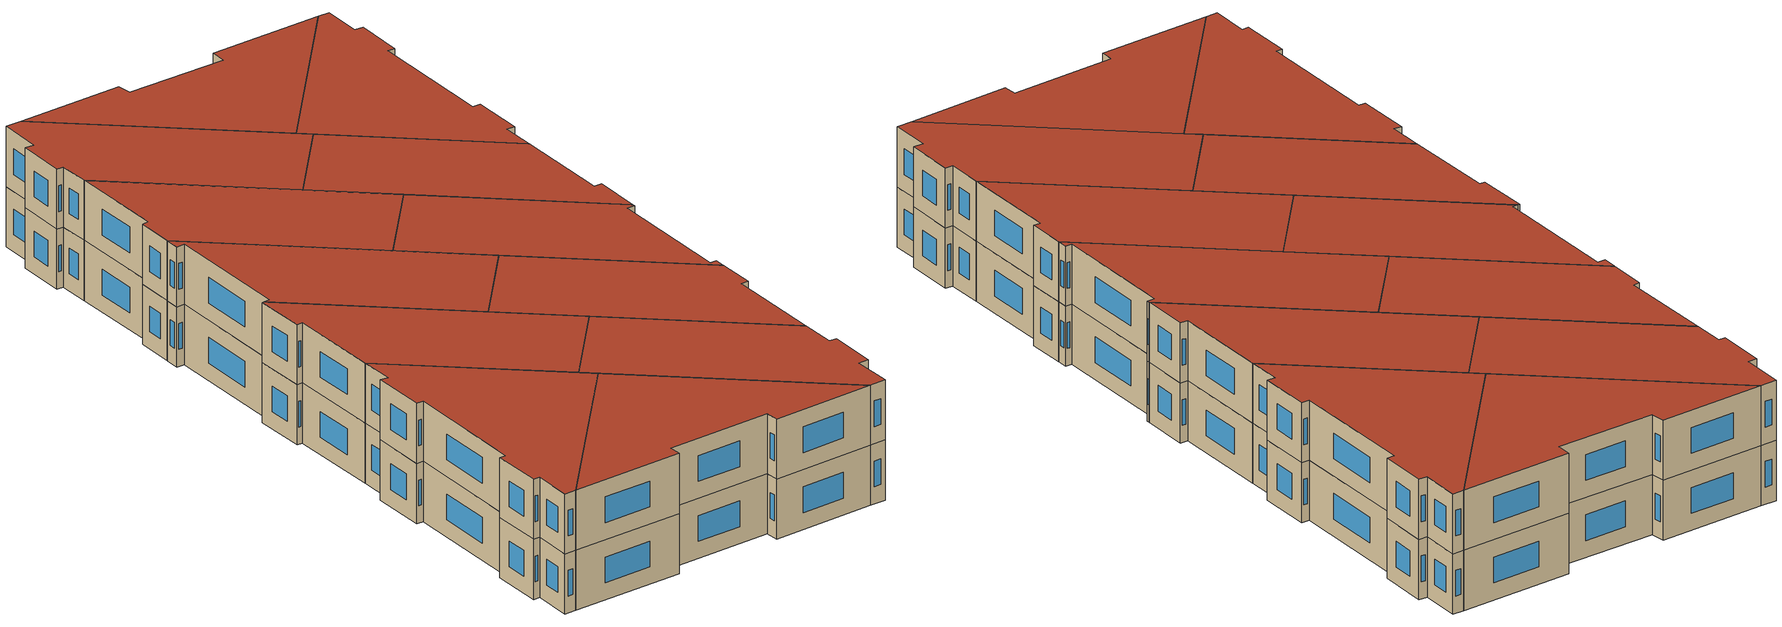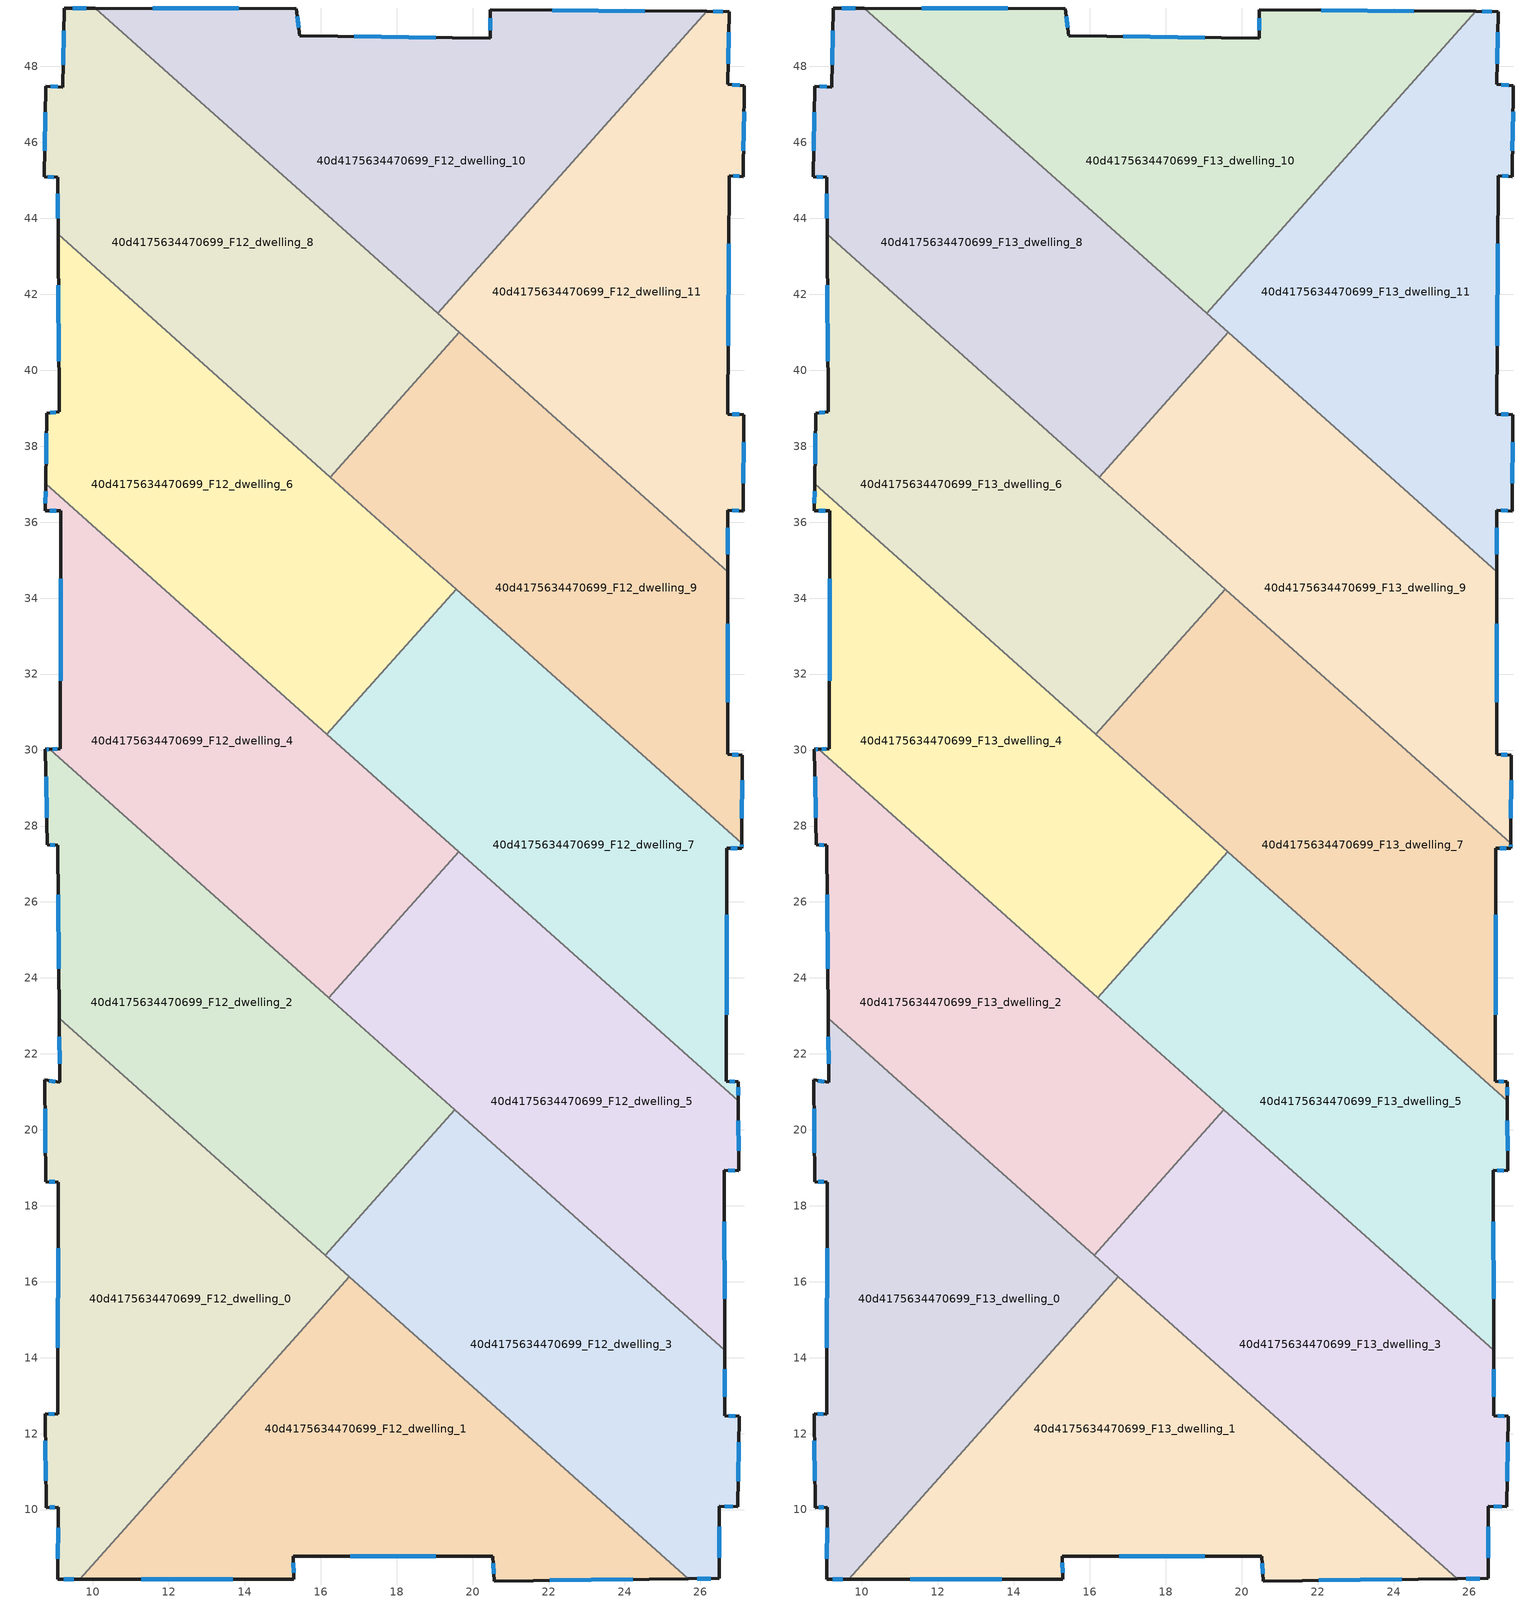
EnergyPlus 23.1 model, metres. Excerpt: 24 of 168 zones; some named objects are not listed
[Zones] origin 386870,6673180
40d4175634470699_F12_dwelling_0
 floor to 40d4175634470699_F11_dwelling_0 (EU_floor_Construction): 16.76,16.13 9.66,8.16 9.07,8.16 9.09,10.06 8.77,10.05 8.74,12.52 9.07,12.51 9.09,18.62 8.76,18.63 8.73,21.32 9.13,21.25 9.11,22.93 z36
 wall outside (EU_wall_Construction): 9.11,22.93 9.13,21.25 8.73,21.32 8.76,18.63 9.09,18.62 9.07,12.51 8.74,12.52 8.77,10.05 9.09,10.06 9.07,8.16 9.66,8.16 z36:39
 wall to 40d4175634470699_F12_dwelling_1 (EU_wall_Construction): 9.66,8.16 16.76,16.13 z36:39
 wall to 40d4175634470699_F12_dwelling_2 (EU_wall_Construction): 16.12,16.7 9.11,22.93 z36:39
 wall to 40d4175634470699_F12_dwelling_3 (EU_wall_Construction): 16.75,16.13 16.12,16.7 z36:39
 window (EU_Window_Construction): 8.75,11.82 8.76,10.76 / 8.98,12.51 8.84,12.52 / 9.08,16.88 9.08,14.26 / 8.85,18.63 8.99,18.63 / 8.74,20.55 8.75,19.4 / 9.01,21.27 8.85,21.3 / 9.12,22.45 9.12,21.73 / 9.24,8.16 9.49,8.16 / 9.08,9.52 9.07,8.7 / 8.86,10.05 9,10.06 z36.86:38.14
40d4175634470699_F12_dwelling_1
 floor to 40d4175634470699_F11_dwelling_1 (EU_floor_Construction): 25.68,8.18 20.56,8.12 20.53,8.77 15.27,8.77 15.29,8.16 9.66,8.16 16.76,16.13 z36
 wall outside (EU_wall_Construction): 9.66,8.16 15.29,8.16 15.27,8.77 20.53,8.77 20.56,8.12 25.68,8.18 z36:39
 wall to 40d4175634470699_F12_dwelling_3 (EU_wall_Construction): 25.68,8.18 16.76,16.13 z36:39
 window (EU_Window_Construction): 11.27,8.16 13.68,8.16 / 22.02,8.14 24.22,8.16 / 20.54,8.58 20.56,8.3 / 16.78,8.77 19.03,8.77 / 15.29,8.33 15.28,8.6 z36.86:38.14
40d4175634470699_F12_dwelling_10
 floor to 40d4175634470699_F11_dwelling_10 (EU_floor_Construction): 26.16,49.45 19.08,41.5 10.06,49.54 15.35,49.53 15.45,48.81 20.46,48.74 20.47,49.49 z36
 wall outside (EU_wall_Construction): 26.16,49.45 20.47,49.49 20.46,48.74 15.45,48.81 15.35,49.53 10.06,49.54 z36:39
 wall to 40d4175634470699_F12_dwelling_11 (EU_wall_Construction): 19.08,41.5 26.16,49.45 z36:39
 wall to 40d4175634470699_F12_dwelling_8 (EU_wall_Construction): 10.06,49.54 19.08,41.5 z36:39
 window (EU_Window_Construction): 13.84,49.53 11.57,49.53 / 15.42,49.02 15.38,49.32 / 19.03,48.76 16.88,48.79 / 20.47,49.28 20.46,48.95 / 24.54,49.46 22.1,49.48 z36.86:38.14
40d4175634470699_F12_dwelling_11
 floor to 40d4175634470699_F11_dwelling_11 (EU_floor_Construction): 26.76,49.45 26.71,47.53 27.16,47.49 27.12,45.1 26.76,45.12 26.72,38.85 27.14,38.83 27.13,36.29 26.72,36.32 26.72,34.7 19.08,41.5 26.16,49.45 z36
 wall outside (EU_wall_Construction): 26.72,34.7 26.72,36.32 27.13,36.29 27.14,38.83 26.72,38.85 26.76,45.12 27.12,45.1 27.16,47.49 26.71,47.53 26.76,49.45 26.16,49.45 z36:39
 wall to 40d4175634470699_F12_dwelling_9 (EU_wall_Construction): 19.65,41 26.72,34.7 z36:39
 wall to 40d4175634470699_F12_dwelling_8 (EU_wall_Construction): 19.08,41.5 19.65,41 z36:39
 window (EU_Window_Construction): 27.13,45.78 27.15,46.81 / 26.86,45.12 27.02,45.11 / 26.73,40.64 26.75,43.33 / 27.02,38.84 26.84,38.84 / 27.13,37.02 27.14,38.11 / 26.84,36.31 27.01,36.3 / 26.72,35.16 26.72,35.85 / 26.59,49.45 26.33,49.45 / 26.73,48.07 26.74,48.9 / 27.03,47.5 26.84,47.52 z36.86:38.14
40d4175634470699_F12_dwelling_2
 floor to 40d4175634470699_F11_dwelling_2 (EU_floor_Construction): 19.53,20.52 16.12,16.7 9.11,22.93 9.07,27.5 8.8,27.5 8.75,30.02 8.86,30.02 z36
 wall outside (EU_wall_Construction): 8.86,30.02 8.75,30.02 8.8,27.5 9.07,27.5 9.11,22.93 z36:39
 wall to 40d4175634470699_F12_dwelling_3 (EU_wall_Construction): 16.12,16.7 19.53,20.52 z36:39
 wall to 40d4175634470699_F12_dwelling_4 (EU_wall_Construction): 16.21,23.48 8.86,30.02 z36:39
 wall to 40d4175634470699_F12_dwelling_5 (EU_wall_Construction): 19.53,20.52 16.21,23.48 z36:39
 window (EU_Window_Construction): 8.77,29.3 8.79,28.22 / 8.83,30.02 8.78,30.02 / 9.08,26.19 9.1,24.24 / 8.88,27.5 8.99,27.5 z36.86:38.14
40d4175634470699_F12_dwelling_3
 floor to 40d4175634470699_F11_dwelling_3 (EU_floor_Construction): 26.64,14.19 26.64,12.48 27.02,12.45 26.99,10.07 26.49,10.09 26.5,8.19 25.68,8.18 16.12,16.7 19.53,20.52 z36
 wall outside (EU_wall_Construction): 25.68,8.18 26.5,8.19 26.49,10.09 26.99,10.07 27.02,12.45 26.64,12.48 26.64,14.19 z36:39
 wall to 40d4175634470699_F12_dwelling_5 (EU_wall_Construction): 26.64,14.19 19.53,20.52 z36:39
 window (EU_Window_Construction): 26.5,8.73 26.49,9.55 / 25.91,8.18 26.26,8.18 / 26.64,12.97 26.64,13.7 / 26.91,12.46 26.75,12.47 / 27,10.75 27.01,11.77 / 26.63,10.09 26.85,10.08 z36.86:38.14
40d4175634470699_F12_dwelling_4
 floor to 40d4175634470699_F11_dwelling_4 (EU_floor_Construction): 19.64,27.32 16.21,23.48 8.86,30.02 9.15,30.03 9.15,36.3 8.75,36.3 8.76,37.01 z36
 wall outside (EU_wall_Construction): 8.76,37.01 8.75,36.3 9.15,36.3 9.15,30.03 8.86,30.02 z36:39
 wall to 40d4175634470699_F12_dwelling_5 (EU_wall_Construction): 16.21,23.48 19.64,27.32 z36:39
 wall to 40d4175634470699_F12_dwelling_6 (EU_wall_Construction): 16.16,30.42 8.76,37.01 z36:39
 wall to 40d4175634470699_F12_dwelling_7 (EU_wall_Construction): 19.64,27.32 16.16,30.42 z36:39
 window (EU_Window_Construction): 8.86,36.3 9.04,36.3 / 8.75,36.81 8.75,36.5 / 9.07,30.03 8.95,30.03 / 9.15,34.51 9.15,31.82 z36.86:38.14
40d4175634470699_F12_dwelling_5
 floor to 40d4175634470699_F11_dwelling_5 (EU_floor_Construction): 26.99,20.76 27.01,18.92 26.63,18.93 26.64,14.19 16.21,23.48 19.64,27.32 z36
 wall outside (EU_wall_Construction): 26.64,14.19 26.63,18.93 27.01,18.92 26.99,20.76 z36:39
 wall to 40d4175634470699_F12_dwelling_7 (EU_wall_Construction): 26.99,20.76 19.64,27.32 z36:39
 window (EU_Window_Construction): 27,19.45 27,20.24 / 26.74,18.93 26.9,18.93 / 26.63,15.55 26.63,17.58 z36.86:38.14
40d4175634470699_F12_dwelling_6
 floor to 40d4175634470699_F11_dwelling_6 (EU_floor_Construction): 19.56,34.24 16.16,30.42 8.76,37.01 8.78,38.87 9.12,38.91 9.08,43.58 z36
 wall outside (EU_wall_Construction): 9.08,43.58 9.12,38.91 8.78,38.87 8.76,37.01 z36:39
 wall to 40d4175634470699_F12_dwelling_7 (EU_wall_Construction): 16.16,30.42 19.56,34.24 z36:39
 wall to 40d4175634470699_F12_dwelling_8 (EU_wall_Construction): 16.26,37.19 9.08,43.58 z36:39
 wall to 40d4175634470699_F12_dwelling_9 (EU_wall_Construction): 19.56,34.24 16.26,37.19 z36:39
 window (EU_Window_Construction): 9.09,42.24 9.11,40.24 / 8.78,38.34 8.77,37.54 / 9.02,38.89 8.88,38.88 z36.86:38.14
40d4175634470699_F12_dwelling_7
 floor to 40d4175634470699_F11_dwelling_7 (EU_floor_Construction): 27.08,27.54 27.08,27.41 26.69,27.41 26.68,21.28 26.99,21.26 26.99,20.76 16.16,30.42 19.56,34.24 z36
 wall outside (EU_wall_Construction): 26.99,20.76 26.99,21.26 26.68,21.28 26.69,27.41 27.08,27.41 27.08,27.54 z36:39
 wall to 40d4175634470699_F12_dwelling_9 (EU_wall_Construction): 27.08,27.54 19.56,34.24 z36:39
 window (EU_Window_Construction): 26.99,20.91 26.99,21.12 / 27.08,27.45 27.08,27.5 / 26.8,27.41 26.97,27.41 / 26.69,23.03 26.69,25.66 / 26.9,21.27 26.77,21.28 z36.86:38.14
40d4175634470699_F12_dwelling_8
 floor to 40d4175634470699_F11_dwelling_8 (EU_floor_Construction): 19.65,41 16.26,37.19 9.08,43.58 9.07,45.08 8.72,45.09 8.76,47.48 9.21,47.46 9.24,49.54 10.06,49.54 z36
 wall outside (EU_wall_Construction): 10.06,49.54 9.24,49.54 9.21,47.46 8.76,47.48 8.72,45.09 9.07,45.08 9.08,43.58 z36:39
 wall to 40d4175634470699_F12_dwelling_9 (EU_wall_Construction): 16.26,37.19 19.65,41 z36:39
 window (EU_Window_Construction): 8.75,46.8 8.73,45.78 / 9.08,47.46 8.89,47.48 / 9.23,48.94 9.22,48.05 / 9.83,49.54 9.48,49.54 / 9.08,44.65 9.08,44.01 / 8.82,45.09 8.97,45.09 z36.86:38.14
40d4175634470699_F12_dwelling_9
 floor to 40d4175634470699_F11_dwelling_9 (EU_floor_Construction): 26.72,34.7 26.72,29.89 27.1,29.86 27.08,27.54 16.26,37.19 19.65,41 z36
 wall outside (EU_wall_Construction): 27.08,27.54 27.1,29.86 26.72,29.89 26.72,34.7 z36:39
 window (EU_Window_Construction): 26.72,31.26 26.72,33.32 / 26.99,29.87 26.83,29.88 / 27.09,28.2 27.1,29.2 z36.86:38.14
40d4175634470699_F13_dwelling_0
 floor to 40d4175634470699_F12_dwelling_0 (EU_floor_Construction): 16.76,16.13 9.66,8.16 9.07,8.16 9.09,10.06 8.77,10.05 8.74,12.52 9.07,12.51 9.09,18.62 8.76,18.63 8.73,21.32 9.13,21.25 9.11,22.93 z39
 wall outside (EU_wall_Construction): 9.11,22.93 9.13,21.25 8.73,21.32 8.76,18.63 9.09,18.62 9.07,12.51 8.74,12.52 8.77,10.05 9.09,10.06 9.07,8.16 9.66,8.16 z39:42
 wall to 40d4175634470699_F13_dwelling_1 (EU_wall_Construction): 9.66,8.16 16.76,16.13 z39:42
 wall to 40d4175634470699_F13_dwelling_2 (EU_wall_Construction): 16.12,16.7 9.11,22.93 z39:42
 wall to 40d4175634470699_F13_dwelling_3 (EU_wall_Construction): 16.75,16.13 16.12,16.7 z39:42
 window (EU_Window_Construction): 8.75,11.82 8.76,10.76 / 8.98,12.51 8.84,12.52 / 9.08,16.88 9.08,14.26 / 8.85,18.63 8.99,18.63 / 8.74,20.55 8.75,19.4 / 9.01,21.27 8.85,21.3 / 9.12,22.45 9.12,21.73 / 9.24,8.16 9.49,8.16 / 9.08,9.52 9.07,8.7 / 8.86,10.05 9,10.06 z39.86:41.14
 roof outside (EU_roof_Construction): 9.66,8.16 16.76,16.13 9.11,22.93 9.13,21.25 8.73,21.32 8.76,18.63 9.09,18.62 9.07,12.51 8.74,12.52 8.77,10.05 9.09,10.06 9.07,8.16 z42
40d4175634470699_F13_dwelling_1
 floor to 40d4175634470699_F12_dwelling_1 (EU_floor_Construction): 25.68,8.18 20.56,8.12 20.53,8.77 15.27,8.77 15.29,8.16 9.66,8.16 16.76,16.13 z39
 wall outside (EU_wall_Construction): 9.66,8.16 15.29,8.16 15.27,8.77 20.53,8.77 20.56,8.12 25.68,8.18 z39:42
 wall to 40d4175634470699_F13_dwelling_3 (EU_wall_Construction): 25.68,8.18 16.76,16.13 z39:42
 window (EU_Window_Construction): 11.27,8.16 13.68,8.16 / 22.02,8.14 24.22,8.16 / 20.54,8.58 20.56,8.3 / 16.78,8.77 19.03,8.77 / 15.29,8.33 15.28,8.6 z39.86:41.14
 roof outside (EU_roof_Construction): 25.68,8.18 16.76,16.13 9.66,8.16 15.29,8.16 15.27,8.77 20.53,8.77 20.56,8.12 z42
40d4175634470699_F13_dwelling_10
 floor to 40d4175634470699_F12_dwelling_10 (EU_floor_Construction): 26.16,49.45 19.08,41.5 10.06,49.54 15.35,49.53 15.45,48.81 20.46,48.74 20.47,49.49 z39
 wall outside (EU_wall_Construction): 26.16,49.45 20.47,49.49 20.46,48.74 15.45,48.81 15.35,49.53 10.06,49.54 z39:42
 wall to 40d4175634470699_F13_dwelling_11 (EU_wall_Construction): 19.08,41.5 26.16,49.45 z39:42
 wall to 40d4175634470699_F13_dwelling_8 (EU_wall_Construction): 10.06,49.54 19.08,41.5 z39:42
 window (EU_Window_Construction): 13.84,49.53 11.57,49.53 / 15.42,49.02 15.38,49.32 / 19.03,48.76 16.88,48.79 / 20.47,49.28 20.46,48.95 / 24.54,49.46 22.1,49.48 z39.86:41.14
 roof outside (EU_roof_Construction): 19.08,41.5 26.16,49.45 20.47,49.49 20.46,48.74 15.45,48.81 15.35,49.53 10.06,49.54 z42
40d4175634470699_F13_dwelling_11
 floor to 40d4175634470699_F12_dwelling_11 (EU_floor_Construction): 26.76,49.45 26.71,47.53 27.16,47.49 27.12,45.1 26.76,45.12 26.72,38.85 27.14,38.83 27.13,36.29 26.72,36.32 26.72,34.7 19.08,41.5 26.16,49.45 z39
 wall outside (EU_wall_Construction): 26.72,34.7 26.72,36.32 27.13,36.29 27.14,38.83 26.72,38.85 26.76,45.12 27.12,45.1 27.16,47.49 26.71,47.53 26.76,49.45 26.16,49.45 z39:42
 wall to 40d4175634470699_F13_dwelling_9 (EU_wall_Construction): 19.65,41 26.72,34.7 z39:42
 wall to 40d4175634470699_F13_dwelling_8 (EU_wall_Construction): 19.08,41.5 19.65,41 z39:42
 window (EU_Window_Construction): 27.13,45.78 27.15,46.81 / 26.86,45.12 27.02,45.11 / 26.73,40.64 26.75,43.33 / 27.02,38.84 26.84,38.84 / 27.13,37.02 27.14,38.11 / 26.84,36.31 27.01,36.3 / 26.72,35.16 26.72,35.85 / 26.59,49.45 26.33,49.45 / 26.73,48.07 26.74,48.9 / 27.03,47.5 26.84,47.52 z39.86:41.14
 roof outside (EU_roof_Construction): 26.72,34.7 26.72,36.32 27.13,36.29 27.14,38.83 26.72,38.85 26.76,45.12 27.12,45.1 27.16,47.49 26.71,47.53 26.76,49.45 26.16,49.45 19.08,41.5 z42
40d4175634470699_F13_dwelling_2
 floor to 40d4175634470699_F12_dwelling_2 (EU_floor_Construction): 19.53,20.52 16.12,16.7 9.11,22.93 9.07,27.5 8.8,27.5 8.75,30.02 8.86,30.02 z39
 wall outside (EU_wall_Construction): 8.86,30.02 8.75,30.02 8.8,27.5 9.07,27.5 9.11,22.93 z39:42
 wall to 40d4175634470699_F13_dwelling_3 (EU_wall_Construction): 16.12,16.7 19.53,20.52 z39:42
 wall to 40d4175634470699_F13_dwelling_4 (EU_wall_Construction): 16.21,23.48 8.86,30.02 z39:42
 wall to 40d4175634470699_F13_dwelling_5 (EU_wall_Construction): 19.53,20.52 16.21,23.48 z39:42
 window (EU_Window_Construction): 8.77,29.3 8.79,28.22 / 8.83,30.02 8.78,30.02 / 9.08,26.19 9.1,24.24 / 8.88,27.5 8.99,27.5 z39.86:41.14
 roof outside (EU_roof_Construction): 16.12,16.7 19.53,20.52 8.86,30.02 8.75,30.02 8.8,27.5 9.07,27.5 9.11,22.93 z42
40d4175634470699_F13_dwelling_3
 floor to 40d4175634470699_F12_dwelling_3 (EU_floor_Construction): 26.64,14.19 26.64,12.48 27.02,12.45 26.99,10.07 26.49,10.09 26.5,8.19 25.68,8.18 16.12,16.7 19.53,20.52 z39
 wall outside (EU_wall_Construction): 25.68,8.18 26.5,8.19 26.49,10.09 26.99,10.07 27.02,12.45 26.64,12.48 26.64,14.19 z39:42
 wall to 40d4175634470699_F13_dwelling_5 (EU_wall_Construction): 26.64,14.19 19.53,20.52 z39:42
 window (EU_Window_Construction): 26.5,8.73 26.49,9.55 / 25.91,8.18 26.26,8.18 / 26.64,12.97 26.64,13.7 / 26.91,12.46 26.75,12.47 / 27,10.75 27.01,11.77 / 26.63,10.09 26.85,10.08 z39.86:41.14
 roof outside (EU_roof_Construction): 26.5,8.19 26.49,10.09 26.99,10.07 27.02,12.45 26.64,12.48 26.64,14.19 19.53,20.52 16.12,16.7 25.68,8.18 z42
40d4175634470699_F13_dwelling_4
 floor to 40d4175634470699_F12_dwelling_4 (EU_floor_Construction): 19.64,27.32 16.21,23.48 8.86,30.02 9.15,30.03 9.15,36.3 8.75,36.3 8.76,37.01 z39
 wall outside (EU_wall_Construction): 8.76,37.01 8.75,36.3 9.15,36.3 9.15,30.03 8.86,30.02 z39:42
 wall to 40d4175634470699_F13_dwelling_5 (EU_wall_Construction): 16.21,23.48 19.64,27.32 z39:42
 wall to 40d4175634470699_F13_dwelling_6 (EU_wall_Construction): 16.16,30.42 8.76,37.01 z39:42
 wall to 40d4175634470699_F13_dwelling_7 (EU_wall_Construction): 19.64,27.32 16.16,30.42 z39:42
 window (EU_Window_Construction): 8.86,36.3 9.04,36.3 / 8.75,36.81 8.75,36.5 / 9.07,30.03 8.95,30.03 / 9.15,34.51 9.15,31.82 z39.86:41.14
 roof outside (EU_roof_Construction): 16.21,23.48 19.64,27.32 8.76,37.01 8.75,36.3 9.15,36.3 9.15,30.03 8.86,30.02 z42
40d4175634470699_F13_dwelling_5
 floor to 40d4175634470699_F12_dwelling_5 (EU_floor_Construction): 26.99,20.76 27.01,18.92 26.63,18.93 26.64,14.19 16.21,23.48 19.64,27.32 z39
 wall outside (EU_wall_Construction): 26.64,14.19 26.63,18.93 27.01,18.92 26.99,20.76 z39:42
 wall to 40d4175634470699_F13_dwelling_7 (EU_wall_Construction): 26.99,20.76 19.64,27.32 z39:42
 window (EU_Window_Construction): 27,19.45 27,20.24 / 26.74,18.93 26.9,18.93 / 26.63,15.55 26.63,17.58 z39.86:41.14
 roof outside (EU_roof_Construction): 26.64,14.19 26.63,18.93 27.01,18.92 26.99,20.76 19.64,27.32 16.21,23.48 z42
40d4175634470699_F13_dwelling_6
 floor to 40d4175634470699_F12_dwelling_6 (EU_floor_Construction): 19.56,34.24 16.16,30.42 8.76,37.01 8.78,38.87 9.12,38.91 9.08,43.58 z39
 wall outside (EU_wall_Construction): 9.08,43.58 9.12,38.91 8.78,38.87 8.76,37.01 z39:42
 wall to 40d4175634470699_F13_dwelling_7 (EU_wall_Construction): 16.16,30.42 19.56,34.24 z39:42
 wall to 40d4175634470699_F13_dwelling_8 (EU_wall_Construction): 16.26,37.19 9.08,43.58 z39:42
 wall to 40d4175634470699_F13_dwelling_9 (EU_wall_Construction): 19.56,34.24 16.26,37.19 z39:42
 window (EU_Window_Construction): 9.09,42.24 9.11,40.24 / 8.78,38.34 8.77,37.54 / 9.02,38.89 8.88,38.88 z39.86:41.14
 roof outside (EU_roof_Construction): 16.16,30.42 19.56,34.24 9.08,43.58 9.12,38.91 8.78,38.87 8.76,37.01 z42
40d4175634470699_F13_dwelling_7
 floor to 40d4175634470699_F12_dwelling_7 (EU_floor_Construction): 27.08,27.54 27.08,27.41 26.69,27.41 26.68,21.28 26.99,21.26 26.99,20.76 16.16,30.42 19.56,34.24 z39
 wall outside (EU_wall_Construction): 26.99,20.76 26.99,21.26 26.68,21.28 26.69,27.41 27.08,27.41 27.08,27.54 z39:42
 wall to 40d4175634470699_F13_dwelling_9 (EU_wall_Construction): 27.08,27.54 19.56,34.24 z39:42
 window (EU_Window_Construction): 26.99,20.91 26.99,21.12 / 27.08,27.45 27.08,27.5 / 26.8,27.41 26.97,27.41 / 26.69,23.03 26.69,25.66 / 26.9,21.27 26.77,21.28 z39.86:41.14
 roof outside (EU_roof_Construction): 26.99,20.76 26.99,21.26 26.68,21.28 26.69,27.41 27.08,27.41 27.08,27.54 19.56,34.24 16.16,30.42 z42
40d4175634470699_F13_dwelling_8
 floor to 40d4175634470699_F12_dwelling_8 (EU_floor_Construction): 19.65,41 16.26,37.19 9.08,43.58 9.07,45.08 8.72,45.09 8.76,47.48 9.21,47.46 9.24,49.54 10.06,49.54 z39
 wall outside (EU_wall_Construction): 10.06,49.54 9.24,49.54 9.21,47.46 8.76,47.48 8.72,45.09 9.07,45.08 9.08,43.58 z39:42
 wall to 40d4175634470699_F13_dwelling_9 (EU_wall_Construction): 16.26,37.19 19.65,41 z39:42
 window (EU_Window_Construction): 8.75,46.8 8.73,45.78 / 9.08,47.46 8.89,47.48 / 9.23,48.94 9.22,48.05 / 9.83,49.54 9.48,49.54 / 9.08,44.65 9.08,44.01 / 8.82,45.09 8.97,45.09 z39.86:41.14
 roof outside (EU_roof_Construction): 16.26,37.19 19.65,41 10.06,49.54 9.24,49.54 9.21,47.46 8.76,47.48 8.72,45.09 9.07,45.08 9.08,43.58 z42
40d4175634470699_F13_dwelling_9
 floor to 40d4175634470699_F12_dwelling_9 (EU_floor_Construction): 26.72,34.7 26.72,29.89 27.1,29.86 27.08,27.54 16.26,37.19 19.65,41 z39
 wall outside (EU_wall_Construction): 27.08,27.54 27.1,29.86 26.72,29.89 26.72,34.7 z39:42
 window (EU_Window_Construction): 26.72,31.26 26.72,33.32 / 26.99,29.87 26.83,29.88 / 27.09,28.2 27.1,29.2 z39.86:41.14
 roof outside (EU_roof_Construction): 27.08,27.54 27.1,29.86 26.72,29.89 26.72,34.7 19.65,41 16.26,37.19 z42
[Building]
EU S2 Campaign: North Axis=0; Terrain=City; Solar Distribution=FullExterior
[Site:Location]
Helsinki-Vantaa.AP: Latitude=60.317; Longitude=24.963; Time Zone=2; Elevation=54.6
[SizingPeriod:WeatherFileDays]
AnnualSizingPeriod: Begin Month=1; Begin Day of Month=1; End Month=12; End Day of Month=31; Day of Week for Start Day=Monday; Use Weather File Daylight Saving Period=No; Use Weather File Rain and Snow Indicators=No
[MATERIAL]
EU_InternalMass_Material: Roughness=MediumRough; Thickness=0.1; Conductivity=1; Density=1800; Specific Heat=900; Thermal Absorptance=0.9; Solar Absorptance=0.7; Visible Absorptance=0.7
[MATERIAL:NOMASS] Roughness=MediumRough; Thermal Absorptance=0.9; Solar Absorptance=0.7; Visible Absorptance=0.7
Name | Thermal Resistance
EU_wall_NoMass | 1.10183
EU_roof_NoMass; EU_floor_NoMass | 1.70606
[WINDOWMATERIAL:SIMPLEGLAZINGSYSTEM]
EU_Window_SimpleGlazing: UFactor=3.11035; Solar Heat Gain Coefficient=0.8; Visible Transmittance=0.8
[CONSTRUCTION]
EU_wall_Construction: EU_wall_NoMass
EU_roof_Construction: EU_roof_NoMass
EU_floor_Construction: EU_floor_NoMass
EU_Window_Construction: EU_Window_SimpleGlazing
EU_InternalMass_Construction: EU_InternalMass_Material
[ZONE] Type=1; Multiplier=1; Ceiling Height=autocalculate; Floor Area=autocalculate; Part of Total Floor Area=Yes
Name | Volume
40d4175634470699_F12_dwelling_0; 40d4175634470699_F13_dwelling_0 | 182.211
40d4175634470699_F12_dwelling_1; 40d4175634470699_F13_dwelling_1; 40d4175634470699_F12_dwelling_6; 40d4175634470699_F13_dwelling_6 | 182.188
40d4175634470699_F12_dwelling_10; 40d4175634470699_F13_dwelling_10; 40d4175634470699_F12_dwelling_3; 40d4175634470699_F13_dwelling_3 | 182.21
40d4175634470699_F12_dwelling_11; 40d4175634470699_F13_dwelling_11 | 182.204
40d4175634470699_F12_dwelling_2; 40d4175634470699_F13_dwelling_2 | 182.213
40d4175634470699_F12_dwelling_4; 40d4175634470699_F13_dwelling_4 | 182.209
40d4175634470699_F12_dwelling_5; 40d4175634470699_F13_dwelling_5 | 182.194
40d4175634470699_F12_dwelling_7; 40d4175634470699_F13_dwelling_7 | 182.202
40d4175634470699_F12_dwelling_8; 40d4175634470699_F13_dwelling_8 | 182.199
40d4175634470699_F12_dwelling_9; 40d4175634470699_F13_dwelling_9 | 182.205
[INTERNALMASS] Construction=EU_InternalMass_Construction
Name | Zone or ZoneList | Surface Area
40d4175634470699_F12_dwelling_0_EU_InternalMass | 40d4175634470699_F12_dwelling_0 | 60.7366
40d4175634470699_F12_dwelling_1_EU_InternalMass | 40d4175634470699_F12_dwelling_1 | 60.7292
40d4175634470699_F12_dwelling_2_EU_InternalMass | 40d4175634470699_F12_dwelling_2 | 60.7376
40d4175634470699_F12_dwelling_3_EU_InternalMass | 40d4175634470699_F12_dwelling_3 | 60.7371
40d4175634470699_F12_dwelling_4_EU_InternalMass | 40d4175634470699_F12_dwelling_4 | 60.7362
40d4175634470699_F12_dwelling_5_EU_InternalMass | 40d4175634470699_F12_dwelling_5 | 60.7312
40d4175634470699_F12_dwelling_6_EU_InternalMass | 40d4175634470699_F12_dwelling_6 | 60.729
40d4175634470699_F12_dwelling_7_EU_InternalMass | 40d4175634470699_F12_dwelling_7 | 60.7345
40d4175634470699_F12_dwelling_8_EU_InternalMass | 40d4175634470699_F12_dwelling_8 | 60.7332
40d4175634470699_F12_dwelling_9_EU_InternalMass | 40d4175634470699_F12_dwelling_9 | 60.7349
40d4175634470699_F12_dwelling_10_EU_InternalMass | 40d4175634470699_F12_dwelling_10 | 60.7366
40d4175634470699_F12_dwelling_11_EU_InternalMass | 40d4175634470699_F12_dwelling_11 | 60.7352
40d4175634470699_F13_dwelling_0_EU_InternalMass | 40d4175634470699_F13_dwelling_0 | 60.7366
40d4175634470699_F13_dwelling_1_EU_InternalMass | 40d4175634470699_F13_dwelling_1 | 60.7292
40d4175634470699_F13_dwelling_2_EU_InternalMass | 40d4175634470699_F13_dwelling_2 | 60.7376
40d4175634470699_F13_dwelling_3_EU_InternalMass | 40d4175634470699_F13_dwelling_3 | 60.7371
40d4175634470699_F13_dwelling_4_EU_InternalMass | 40d4175634470699_F13_dwelling_4 | 60.7362
40d4175634470699_F13_dwelling_5_EU_InternalMass | 40d4175634470699_F13_dwelling_5 | 60.7312
40d4175634470699_F13_dwelling_6_EU_InternalMass | 40d4175634470699_F13_dwelling_6 | 60.729
40d4175634470699_F13_dwelling_7_EU_InternalMass | 40d4175634470699_F13_dwelling_7 | 60.7345
40d4175634470699_F13_dwelling_8_EU_InternalMass | 40d4175634470699_F13_dwelling_8 | 60.7332
40d4175634470699_F13_dwelling_9_EU_InternalMass | 40d4175634470699_F13_dwelling_9 | 60.7349
40d4175634470699_F13_dwelling_10_EU_InternalMass | 40d4175634470699_F13_dwelling_10 | 60.7366
40d4175634470699_F13_dwelling_11_EU_InternalMass | 40d4175634470699_F13_dwelling_11 | 60.7352
[OTHEREQUIPMENT] Fuel Type=Electricity; Design Level Calculation Method=Watts/Area; Power per Zone Floor Area=1; Fraction Latent=0; Fraction Radiant=0; Fraction Lost=0; Carbon Dioxide Generation Rate=0; EndUse Subcategory=EU_Step8_InternalGains
Name | Zone or ZoneList or Space or SpaceList | Schedule
EU_Step8_InternalGain_40d4175634470699_F12_dwelling_0_f000 | 40d4175634470699_F12_dwelling_0 | EU_Step8_GainSchedule_40d4175634470699_F12_dwelling_0_f000
EU_Step8_InternalGain_40d4175634470699_F12_dwelling_1_f000 | 40d4175634470699_F12_dwelling_1 | EU_Step8_GainSchedule_40d4175634470699_F12_dwelling_1_f000
EU_Step8_InternalGain_40d4175634470699_F12_dwelling_2_f000 | 40d4175634470699_F12_dwelling_2 | EU_Step8_GainSchedule_40d4175634470699_F12_dwelling_2_f000
EU_Step8_InternalGain_40d4175634470699_F12_dwelling_3_f000 | 40d4175634470699_F12_dwelling_3 | EU_Step8_GainSchedule_40d4175634470699_F12_dwelling_3_f000
EU_Step8_InternalGain_40d4175634470699_F12_dwelling_4_f000 | 40d4175634470699_F12_dwelling_4 | EU_Step8_GainSchedule_40d4175634470699_F12_dwelling_4_f000
EU_Step8_InternalGain_40d4175634470699_F12_dwelling_5_f000 | 40d4175634470699_F12_dwelling_5 | EU_Step8_GainSchedule_40d4175634470699_F12_dwelling_5_f000
EU_Step8_InternalGain_40d4175634470699_F12_dwelling_6_f000 | 40d4175634470699_F12_dwelling_6 | EU_Step8_GainSchedule_40d4175634470699_F12_dwelling_6_f000
EU_Step8_InternalGain_40d4175634470699_F12_dwelling_7_f000 | 40d4175634470699_F12_dwelling_7 | EU_Step8_GainSchedule_40d4175634470699_F12_dwelling_7_f000
EU_Step8_InternalGain_40d4175634470699_F12_dwelling_8_f000 | 40d4175634470699_F12_dwelling_8 | EU_Step8_GainSchedule_40d4175634470699_F12_dwelling_8_f000
EU_Step8_InternalGain_40d4175634470699_F12_dwelling_9_f000 | 40d4175634470699_F12_dwelling_9 | EU_Step8_GainSchedule_40d4175634470699_F12_dwelling_9_f000
EU_Step8_InternalGain_40d4175634470699_F12_dwelling_10_f000 | 40d4175634470699_F12_dwelling_10 | EU_Step8_GainSchedule_40d4175634470699_F12_dwelling_10_f000
EU_Step8_InternalGain_40d4175634470699_F12_dwelling_11_f000 | 40d4175634470699_F12_dwelling_11 | EU_Step8_GainSchedule_40d4175634470699_F12_dwelling_11_f000
EU_Step8_InternalGain_40d4175634470699_F13_dwelling_0_f000 | 40d4175634470699_F13_dwelling_0 | EU_Step8_GainSchedule_40d4175634470699_F13_dwelling_0_f000
EU_Step8_InternalGain_40d4175634470699_F13_dwelling_1_f000 | 40d4175634470699_F13_dwelling_1 | EU_Step8_GainSchedule_40d4175634470699_F13_dwelling_1_f000
EU_Step8_InternalGain_40d4175634470699_F13_dwelling_2_f000 | 40d4175634470699_F13_dwelling_2 | EU_Step8_GainSchedule_40d4175634470699_F13_dwelling_2_f000
EU_Step8_InternalGain_40d4175634470699_F13_dwelling_3_f000 | 40d4175634470699_F13_dwelling_3 | EU_Step8_GainSchedule_40d4175634470699_F13_dwelling_3_f000
EU_Step8_InternalGain_40d4175634470699_F13_dwelling_4_f000 | 40d4175634470699_F13_dwelling_4 | EU_Step8_GainSchedule_40d4175634470699_F13_dwelling_4_f000
EU_Step8_InternalGain_40d4175634470699_F13_dwelling_5_f000 | 40d4175634470699_F13_dwelling_5 | EU_Step8_GainSchedule_40d4175634470699_F13_dwelling_5_f000
EU_Step8_InternalGain_40d4175634470699_F13_dwelling_6_f000 | 40d4175634470699_F13_dwelling_6 | EU_Step8_GainSchedule_40d4175634470699_F13_dwelling_6_f000
EU_Step8_InternalGain_40d4175634470699_F13_dwelling_7_f000 | 40d4175634470699_F13_dwelling_7 | EU_Step8_GainSchedule_40d4175634470699_F13_dwelling_7_f000
EU_Step8_InternalGain_40d4175634470699_F13_dwelling_8_f000 | 40d4175634470699_F13_dwelling_8 | EU_Step8_GainSchedule_40d4175634470699_F13_dwelling_8_f000
EU_Step8_InternalGain_40d4175634470699_F13_dwelling_9_f000 | 40d4175634470699_F13_dwelling_9 | EU_Step8_GainSchedule_40d4175634470699_F13_dwelling_9_f000
EU_Step8_InternalGain_40d4175634470699_F13_dwelling_10_f000 | 40d4175634470699_F13_dwelling_10 | EU_Step8_GainSchedule_40d4175634470699_F13_dwelling_10_f000
EU_Step8_InternalGain_40d4175634470699_F13_dwelling_11_f000 | 40d4175634470699_F13_dwelling_11 | EU_Step8_GainSchedule_40d4175634470699_F13_dwelling_11_f000
[ZONEVENTILATION:DESIGNFLOWRATE] Schedule=EU_AlwaysOn; Design Flow Rate Calculation Method=AirChanges/Hour; Air Changes per Hour=0.756316; Ventilation Type=Natural; Fan Pressure Rise=0; Fan Total Efficiency=1; Constant Term Coefficient=1; Temperature Term Coefficient=0; Velocity Term Coefficient=0; Velocity Squared Term Coefficient=0; Minimum Indoor Temperature=-100; Maximum Indoor Temperature=100; Delta Temperature=-100; Minimum Outdoor Temperature=-100; Maximum Outdoor Temperature=100; Maximum Wind Speed=40
Name | Zone or ZoneList or Space or SpaceList
EU_ConstantAir_40d4175634470699_F12_dwelling_0 | 40d4175634470699_F12_dwelling_0
EU_ConstantAir_40d4175634470699_F12_dwelling_1 | 40d4175634470699_F12_dwelling_1
EU_ConstantAir_40d4175634470699_F12_dwelling_2 | 40d4175634470699_F12_dwelling_2
EU_ConstantAir_40d4175634470699_F12_dwelling_3 | 40d4175634470699_F12_dwelling_3
EU_ConstantAir_40d4175634470699_F12_dwelling_4 | 40d4175634470699_F12_dwelling_4
EU_ConstantAir_40d4175634470699_F12_dwelling_5 | 40d4175634470699_F12_dwelling_5
EU_ConstantAir_40d4175634470699_F12_dwelling_6 | 40d4175634470699_F12_dwelling_6
EU_ConstantAir_40d4175634470699_F12_dwelling_7 | 40d4175634470699_F12_dwelling_7
EU_ConstantAir_40d4175634470699_F12_dwelling_8 | 40d4175634470699_F12_dwelling_8
EU_ConstantAir_40d4175634470699_F12_dwelling_9 | 40d4175634470699_F12_dwelling_9
EU_ConstantAir_40d4175634470699_F12_dwelling_10 | 40d4175634470699_F12_dwelling_10
EU_ConstantAir_40d4175634470699_F12_dwelling_11 | 40d4175634470699_F12_dwelling_11
EU_ConstantAir_40d4175634470699_F13_dwelling_0 | 40d4175634470699_F13_dwelling_0
EU_ConstantAir_40d4175634470699_F13_dwelling_1 | 40d4175634470699_F13_dwelling_1
EU_ConstantAir_40d4175634470699_F13_dwelling_2 | 40d4175634470699_F13_dwelling_2
EU_ConstantAir_40d4175634470699_F13_dwelling_3 | 40d4175634470699_F13_dwelling_3
EU_ConstantAir_40d4175634470699_F13_dwelling_4 | 40d4175634470699_F13_dwelling_4
EU_ConstantAir_40d4175634470699_F13_dwelling_5 | 40d4175634470699_F13_dwelling_5
EU_ConstantAir_40d4175634470699_F13_dwelling_6 | 40d4175634470699_F13_dwelling_6
EU_ConstantAir_40d4175634470699_F13_dwelling_7 | 40d4175634470699_F13_dwelling_7
EU_ConstantAir_40d4175634470699_F13_dwelling_8 | 40d4175634470699_F13_dwelling_8
EU_ConstantAir_40d4175634470699_F13_dwelling_9 | 40d4175634470699_F13_dwelling_9
EU_ConstantAir_40d4175634470699_F13_dwelling_10 | 40d4175634470699_F13_dwelling_10
EU_ConstantAir_40d4175634470699_F13_dwelling_11 | 40d4175634470699_F13_dwelling_11
[HVACTEMPLATE:ZONE:IDEALLOADSAIRSYSTEM] System Availability Schedule=EU_AlwaysOn; Maximum Heating Supply Air Temperature=50; Minimum Cooling Supply Air Temperature=13; Maximum Heating Supply Air Humidity Ratio=0.0156; Minimum Cooling Supply Air Humidity Ratio=0.0077; Heating Limit=NoLimit; Cooling Limit=NoLimit; Heating Availability Schedule=EU_AlwaysOn; Cooling Availability Schedule=EU_CoolingOff; Dehumidification Control Type=ConstantSensibleHeatRatio; Cooling Sensible Heat Ratio=0.7; Dehumidification Setpoint=60; Humidification Control Type=None; Humidification Setpoint=30; Outdoor Air Method=None; Outdoor Air Flow Rate per Person=0.00944; Outdoor Air Flow Rate per Zone Floor Area=0; Outdoor Air Flow Rate per Zone=0; Demand Controlled Ventilation Type=None; Outdoor Air Economizer Type=NoEconomizer; Heat Recovery Type=None; Sensible Heat Recovery Effectiveness=0.7; Latent Heat Recovery Effectiveness=0.65
Name | Template Thermostat
40d4175634470699_F12_dwelling_0 | EU_HeatOnly_40d4175634470699_F12_dwelling_0
40d4175634470699_F12_dwelling_1 | EU_HeatOnly_40d4175634470699_F12_dwelling_1
40d4175634470699_F12_dwelling_2 | EU_HeatOnly_40d4175634470699_F12_dwelling_2
40d4175634470699_F12_dwelling_3 | EU_HeatOnly_40d4175634470699_F12_dwelling_3
40d4175634470699_F12_dwelling_4 | EU_HeatOnly_40d4175634470699_F12_dwelling_4
40d4175634470699_F12_dwelling_5 | EU_HeatOnly_40d4175634470699_F12_dwelling_5
40d4175634470699_F12_dwelling_6 | EU_HeatOnly_40d4175634470699_F12_dwelling_6
40d4175634470699_F12_dwelling_7 | EU_HeatOnly_40d4175634470699_F12_dwelling_7
40d4175634470699_F12_dwelling_8 | EU_HeatOnly_40d4175634470699_F12_dwelling_8
40d4175634470699_F12_dwelling_9 | EU_HeatOnly_40d4175634470699_F12_dwelling_9
40d4175634470699_F12_dwelling_10 | EU_HeatOnly_40d4175634470699_F12_dwelling_10
40d4175634470699_F12_dwelling_11 | EU_HeatOnly_40d4175634470699_F12_dwelling_11
40d4175634470699_F13_dwelling_0 | EU_HeatOnly_40d4175634470699_F13_dwelling_0
40d4175634470699_F13_dwelling_1 | EU_HeatOnly_40d4175634470699_F13_dwelling_1
40d4175634470699_F13_dwelling_2 | EU_HeatOnly_40d4175634470699_F13_dwelling_2
40d4175634470699_F13_dwelling_3 | EU_HeatOnly_40d4175634470699_F13_dwelling_3
40d4175634470699_F13_dwelling_4 | EU_HeatOnly_40d4175634470699_F13_dwelling_4
40d4175634470699_F13_dwelling_5 | EU_HeatOnly_40d4175634470699_F13_dwelling_5
40d4175634470699_F13_dwelling_6 | EU_HeatOnly_40d4175634470699_F13_dwelling_6
40d4175634470699_F13_dwelling_7 | EU_HeatOnly_40d4175634470699_F13_dwelling_7
40d4175634470699_F13_dwelling_8 | EU_HeatOnly_40d4175634470699_F13_dwelling_8
40d4175634470699_F13_dwelling_9 | EU_HeatOnly_40d4175634470699_F13_dwelling_9
40d4175634470699_F13_dwelling_10 | EU_HeatOnly_40d4175634470699_F13_dwelling_10
40d4175634470699_F13_dwelling_11 | EU_HeatOnly_40d4175634470699_F13_dwelling_11
[SIZING:ZONE] Zone Cooling Design Supply Air Temperature Input Method=SupplyAirTemperature; Zone Cooling Design Supply Air Temperature=13; Zone Heating Design Supply Air Temperature Input Method=SupplyAirTemperature; Zone Heating Design Supply Air Temperature=50; Zone Cooling Design Supply Air Humidity Ratio=0.008; Zone Heating Design Supply Air Humidity Ratio=0.008; Cooling Design Air Flow Method=DesignDay; Cooling Design Air Flow Rate=0; Cooling Minimum Air Flow per Zone Floor Area=0.000762; Cooling Minimum Air Flow=0; Cooling Minimum Air Flow Fraction=0.2; Heating Design Air Flow Method=DesignDay; Heating Design Air Flow Rate=0; Heating Maximum Air Flow per Zone Floor Area=0.002032; Heating Maximum Air Flow=0.141576; Heating Maximum Air Flow Fraction=0.3; Account for Dedicated Outdoor Air System=No; Dedicated Outdoor Air System Control Strategy=NeutralSupplyAir; Dedicated Outdoor Air Low Setpoint Temperature for Design=autosize; Dedicated Outdoor Air High Setpoint Temperature for Design=autosize; Zone Load Sizing Method=Sensible Load Only No Latent Load; Zone Latent Cooling Design Supply Air Humidity Ratio Input Method=HumidityRatioDifference; Zone Cooling Design Supply Air Humidity Ratio Difference=0.005; Zone Latent Heating Design Supply Air Humidity Ratio Input Method=HumidityRatioDifference; Zone Humidification Design Supply Air Humidity Ratio Difference=0.005
40d4175634470699_F12_dwelling_0; 40d4175634470699_F12_dwelling_1; 40d4175634470699_F12_dwelling_2; 40d4175634470699_F12_dwelling_3; 40d4175634470699_F12_dwelling_4; 40d4175634470699_F12_dwelling_5; 40d4175634470699_F12_dwelling_6; 40d4175634470699_F12_dwelling_7; 40d4175634470699_F12_dwelling_8; 40d4175634470699_F12_dwelling_9; 40d4175634470699_F12_dwelling_10; 40d4175634470699_F12_dwelling_11; 40d4175634470699_F13_dwelling_0; 40d4175634470699_F13_dwelling_1; 40d4175634470699_F13_dwelling_2; 40d4175634470699_F13_dwelling_3; 40d4175634470699_F13_dwelling_4; 40d4175634470699_F13_dwelling_5; 40d4175634470699_F13_dwelling_6; 40d4175634470699_F13_dwelling_7; 40d4175634470699_F13_dwelling_8; 40d4175634470699_F13_dwelling_9; 40d4175634470699_F13_dwelling_10; 40d4175634470699_F13_dwelling_11
[SCHEDULE:CONSTANT]
Name | Hourly Value
EU_AlwaysOn | 1
EU_CoolingOff | 0
[SCHEDULE:FILE] Column Number=1; Rows to Skip at Top=0; Number of Hours of Data=8760; Column Separator=Comma; Interpolate to Timestep=No; Minutes per Item=60; Adjust Schedule for Daylight Savings=Yes
Name | File
EU_Step8_GainSchedule_40d4175634470699_F12_dwelling_0_f000 | ../../schedules/40d4175634470699/40d4175634470699_F12_dwelling_0_f000_gain.csv
EU_Step8_GainSchedule_40d4175634470699_F12_dwelling_1_f000 | ../../schedules/40d4175634470699/40d4175634470699_F12_dwelling_1_f000_gain.csv
EU_Step8_GainSchedule_40d4175634470699_F12_dwelling_2_f000 | ../../schedules/40d4175634470699/40d4175634470699_F12_dwelling_2_f000_gain.csv
EU_Step8_GainSchedule_40d4175634470699_F12_dwelling_3_f000 | ../../schedules/40d4175634470699/40d4175634470699_F12_dwelling_3_f000_gain.csv
EU_Step8_GainSchedule_40d4175634470699_F12_dwelling_4_f000 | ../../schedules/40d4175634470699/40d4175634470699_F12_dwelling_4_f000_gain.csv
EU_Step8_GainSchedule_40d4175634470699_F12_dwelling_5_f000 | ../../schedules/40d4175634470699/40d4175634470699_F12_dwelling_5_f000_gain.csv
EU_Step8_GainSchedule_40d4175634470699_F12_dwelling_6_f000 | ../../schedules/40d4175634470699/40d4175634470699_F12_dwelling_6_f000_gain.csv
EU_Step8_GainSchedule_40d4175634470699_F12_dwelling_7_f000 | ../../schedules/40d4175634470699/40d4175634470699_F12_dwelling_7_f000_gain.csv
EU_Step8_GainSchedule_40d4175634470699_F12_dwelling_8_f000 | ../../schedules/40d4175634470699/40d4175634470699_F12_dwelling_8_f000_gain.csv
EU_Step8_GainSchedule_40d4175634470699_F12_dwelling_9_f000 | ../../schedules/40d4175634470699/40d4175634470699_F12_dwelling_9_f000_gain.csv
EU_Step8_GainSchedule_40d4175634470699_F12_dwelling_10_f000 | ../../schedules/40d4175634470699/40d4175634470699_F12_dwelling_10_f000_gain.csv
EU_Step8_GainSchedule_40d4175634470699_F12_dwelling_11_f000 | ../../schedules/40d4175634470699/40d4175634470699_F12_dwelling_11_f000_gain.csv
EU_Step8_GainSchedule_40d4175634470699_F13_dwelling_0_f000 | ../../schedules/40d4175634470699/40d4175634470699_F13_dwelling_0_f000_gain.csv
EU_Step8_GainSchedule_40d4175634470699_F13_dwelling_1_f000 | ../../schedules/40d4175634470699/40d4175634470699_F13_dwelling_1_f000_gain.csv
EU_Step8_GainSchedule_40d4175634470699_F13_dwelling_2_f000 | ../../schedules/40d4175634470699/40d4175634470699_F13_dwelling_2_f000_gain.csv
EU_Step8_GainSchedule_40d4175634470699_F13_dwelling_3_f000 | ../../schedules/40d4175634470699/40d4175634470699_F13_dwelling_3_f000_gain.csv
EU_Step8_GainSchedule_40d4175634470699_F13_dwelling_4_f000 | ../../schedules/40d4175634470699/40d4175634470699_F13_dwelling_4_f000_gain.csv
EU_Step8_GainSchedule_40d4175634470699_F13_dwelling_5_f000 | ../../schedules/40d4175634470699/40d4175634470699_F13_dwelling_5_f000_gain.csv
EU_Step8_GainSchedule_40d4175634470699_F13_dwelling_6_f000 | ../../schedules/40d4175634470699/40d4175634470699_F13_dwelling_6_f000_gain.csv
EU_Step8_GainSchedule_40d4175634470699_F13_dwelling_7_f000 | ../../schedules/40d4175634470699/40d4175634470699_F13_dwelling_7_f000_gain.csv
EU_Step8_GainSchedule_40d4175634470699_F13_dwelling_8_f000 | ../../schedules/40d4175634470699/40d4175634470699_F13_dwelling_8_f000_gain.csv
EU_Step8_GainSchedule_40d4175634470699_F13_dwelling_9_f000 | ../../schedules/40d4175634470699/40d4175634470699_F13_dwelling_9_f000_gain.csv
EU_Step8_GainSchedule_40d4175634470699_F13_dwelling_10_f000 | ../../schedules/40d4175634470699/40d4175634470699_F13_dwelling_10_f000_gain.csv
EU_Step8_GainSchedule_40d4175634470699_F13_dwelling_11_f000 | ../../schedules/40d4175634470699/40d4175634470699_F13_dwelling_11_f000_gain.csv
